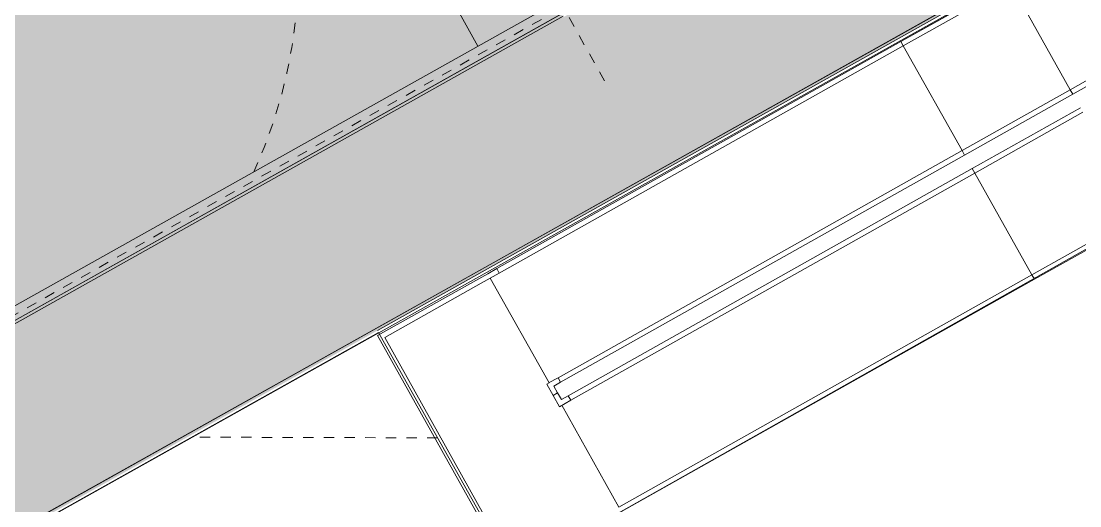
# Model space of a CAD drawing. Header units: metres. Extents: x -16.5 to 80.2, y 17.9 to 114.6.
# Drawn here: x 23.24 to 33.48, y 59.7 to 64.39 of the extents above; entities that cross this region are included whole.
import ezdxf

# ---------------------------------------------------------------- set-up
doc = ezdxf.new("R2010")
doc.units = ezdxf.units.M
for name, pattern in [('IMPORT-ACAD_ISO02W100 _2_', [0.075, 0.06, -0.015]), ('IMPORT-HIDDEN _5_', [0.001875, 0.00125, -0.000625]), ('LíneaDeRejilla', [0.021, 0.012, -0.003, 0.003, -0.003])]:
    doc.linetypes.add(name, pattern=pattern)
for name, color, linetype, lineweight in [('00_URB_ ZONAS DURAS PEATONALES', 31, 'Continuous', 5), ('00_URB_HUELLA JARDÍN', 7, 'Continuous', 5), ('00_VIA LOCAL LOTE A SEGREGAR', 253, 'Continuous', 5), ('A-BRND', 11, 'Continuous', 5), ('A-DETL-3', 151, 'Continuous', 5), ('A-DETL-GENF', 92, 'Continuous', 5), ('A-MURO', 113, 'Continuous', 9), ('A-PISO', 51, 'Continuous', 9), ('A-PISO-RAMP', 51, 'Continuous', 5), ('H-HID-APAR', 6, 'Continuous', 5), ('S-REJI', 1, 'Continuous', 5)]:
    doc.layers.add(name, color=color, linetype=linetype, lineweight=lineweight)

# ---------------------------------------------------------------- blocks, each defined once
blk = doc.blocks.new('DISPOSICIÓN URBANA JARDIN_dwg-1215257-Nivel 2')
at = {"color": 10, "linetype": 'IMPORT-ACAD_ISO02W100 _2_', "lineweight": 5}
blk.add_arc((57.786, 85.682), 4.751, 5.8289, 102.8137, dxfattribs=at)
at = {"layer": '00_URB_ ZONAS DURAS PEATONALES', "color": 7}
blk.add_line((63.766, 88.309), (57.673, 91.918), dxfattribs=at)
at = {"layer": '00_URB_HUELLA JARDÍN', "color": 253}
blk.add_line((57.673, 91.918), (63.766, 88.309), dxfattribs=at)
at = {"layer": '00_VIA LOCAL LOTE A SEGREGAR', "linetype": 'IMPORT-HIDDEN _5_'}
blk.add_line((65.346, 84.846), (63.29, 83.648), dxfattribs=at)
blk = doc.blocks.new('Top Rail Type - Top Rail_Internal_-1126757-Nivel 2')
at = {"layer": 'A-BRND'}
for p, q in [((19.89, 57.617), (47.962, 73.353)), ((47.943, 73.285), (20.081, 57.667))]:
    blk.add_line(p, q, dxfattribs=at)
blk = doc.blocks.new('Top Rail Type - Top Rail_Internal_-V84-Nivel 2')
at = {"layer": 'A-BRND'}
for p, q in [((47.962, 73.353), (19.89, 57.617)), ((47.943, 73.285), (20.081, 57.667))]:
    blk.add_line(p, q, dxfattribs=at)
blk = doc.blocks.new('Top Rail Type - Top Rail_Internal_-1746581-Nivel 2')
at = {"layer": 'A-BRND'}
for p, q in [((31.746, 64.192), (32.792, 64.78)), ((32.816, 64.737), (31.77, 64.149)), ((27.839, 61.996), (31.746, 64.192)), ((31.746, 64.192), (31.77, 64.149)), ((31.77, 64.149), (27.864, 61.952)), ((33.014, 61.937), (34.06, 62.525)), ((34.084, 62.481), (33.038, 61.893)), ((27.665, 61.898), (27.752, 61.947)), ((27.752, 61.947), (27.839, 61.996)), ((27.864, 61.952), (27.777, 61.903)), ((27.839, 61.996), (27.864, 61.952)), ((29.02, 59.692), (33.014, 61.937)), ((33.014, 61.937), (33.038, 61.893)), ((26.687, 61.351), (27.665, 61.898)), ((27.689, 61.855), (26.756, 61.332)), ((27.777, 61.903), (27.689, 61.855)), ((33.038, 61.893), (29.045, 59.648)), ((27.977, 59.046), (26.687, 61.351)), ((26.756, 61.332), (27.997, 59.115))]:
    blk.add_line(p, q, dxfattribs=at)
blk = doc.blocks.new('Top Rail Type - Top Rail_Internal_-V141-Nivel 2')
at = {"layer": 'A-BRND'}
for p, q in [((32.792, 64.78), (31.746, 64.192)), ((32.816, 64.737), (31.77, 64.149)), ((31.746, 64.192), (27.839, 61.996)), ((31.77, 64.149), (27.864, 61.952)), ((33.014, 61.937), (34.06, 62.525)), ((33.038, 61.893), (34.084, 62.481)), ((27.752, 61.947), (27.665, 61.898)), ((29.02, 59.692), (33.014, 61.937)), ((27.665, 61.898), (26.687, 61.351)), ((27.689, 61.855), (26.756, 61.332)), ((27.776, 61.903), (27.689, 61.855)), ((29.045, 59.648), (33.038, 61.893)), ((26.687, 61.351), (27.977, 59.046)), ((26.756, 61.332), (27.997, 59.115))]:
    blk.add_line(p, q, dxfattribs=at)
blk = doc.blocks.new('Top Rail Type - Top Rail_Internal_-1752441-Nivel 2')
at = {"layer": 'A-BRND'}
for p, q in [((33.384, 63.726), (37.743, 66.176)), ((37.767, 66.133), (33.409, 63.682)), ((32.338, 63.138), (33.384, 63.726)), ((33.409, 63.682), (32.363, 63.094)), ((33.384, 63.726), (33.409, 63.682)), ((32.437, 62.963), (33.483, 63.552)), ((33.507, 63.508), (32.461, 62.92)), ((28.432, 60.941), (32.338, 63.138)), ((32.363, 63.094), (28.457, 60.898)), ((32.338, 63.138), (32.363, 63.094)), ((28.53, 60.767), (32.437, 62.963)), ((32.461, 62.92), (32.437, 62.963)), ((32.461, 62.92), (28.555, 60.724)), ((28.341, 60.891), (28.432, 60.941)), ((28.432, 60.941), (28.457, 60.898)), ((28.384, 60.771), (28.323, 60.88)), ((28.457, 60.898), (28.391, 60.861)), ((28.391, 60.861), (28.428, 60.796)), ((28.384, 60.771), (28.428, 60.796)), ((28.446, 60.662), (28.384, 60.771)), ((28.428, 60.796), (28.465, 60.73)), ((28.555, 60.724), (28.446, 60.662)), ((28.465, 60.73), (28.53, 60.767)), ((28.53, 60.767), (28.555, 60.724))]:
    blk.add_line(p, q, dxfattribs=at)
blk = doc.blocks.new('Top Rail Type - Top Rail_Internal_-V142-Nivel 2')
at = {"layer": 'A-BRND'}
for p, q in [((37.743, 66.176), (33.384, 63.726)), ((37.767, 66.133), (33.409, 63.682)), ((33.384, 63.726), (32.338, 63.138)), ((33.409, 63.682), (32.363, 63.094)), ((32.437, 62.963), (33.483, 63.552)), ((32.461, 62.92), (33.507, 63.508)), ((32.338, 63.138), (28.432, 60.941)), ((32.363, 63.094), (28.457, 60.898)), ((28.53, 60.767), (32.437, 62.963)), ((28.555, 60.724), (32.461, 62.92)), ((28.345, 60.892), (28.323, 60.88)), ((28.323, 60.88), (28.384, 60.771)), ((28.391, 60.861), (28.428, 60.796)), ((28.428, 60.796), (28.384, 60.771)), ((28.384, 60.771), (28.446, 60.662)), ((28.428, 60.796), (28.465, 60.73)), ((28.446, 60.662), (28.555, 60.724)), ((28.465, 60.73), (28.53, 60.767))]:
    blk.add_line(p, q, dxfattribs=at)

msp = doc.modelspace()

# ---------------------------------------------------------------- hatches: boundary and pattern name
at = {"layer": 'A-DETL-GENF'}
h = msp.add_hatch(color=254, dxfattribs=at)
h.paths.add_polyline_path([(2.204, 47.644), (8.542, 51.196), (9.216, 49.994), (10.835, 50.902), (10.835, 52.482), (16.963, 55.917), (17.366, 55.915), (17.366, 54.617), (19.166, 54.617), (19.168, 55.917), (29.616, 55.916), (29.617, 54.617), (31.416, 54.617), (31.418, 55.917), (47.361, 55.916), (47.362, 54.617), (49.161, 54.617), (49.161, 55.917), (51.039, 55.917), (51.037, 72.153), (49.709, 74.522), (54.286, 77.096), (54.286, 80.658), (53.939, 80.463), (53.927, 80.485), (53.164, 80.045), (53.164, 80.045), (53.147, 80.035), (53.154, 80.023), (52.11, 79.437), (51.747, 79.227), (49.815, 82.674), (48.739, 82.069), (51.411, 77.316), (51.399, 77.31), (51.411, 77.29), (49.824, 76.4), (48.222, 75.476), (48.211, 75.496), (42.018, 72.025), (42.042, 71.981), (41.911, 71.907), (41.887, 71.951), (31.201, 65.961), (31.206, 65.953), (28.484, 64.427), (28.466, 64.459), (21.838, 60.744), (21.861, 60.703), (19.157, 59.187), (19.134, 59.228), (19.122, 59.222), (18.498, 60.333), (17.157, 59.58), (17.792, 58.445), (8.676, 53.335), (8.04, 54.471), (6.47, 53.591), (7.106, 52.455), (2.512, 49.88), (2.508, 49.886), (2.498, 49.88), (-0.105, 54.523), (-0.887, 54.084), (-0.875, 54.062), (-1.145, 53.91), (-0.703, 53.126), (-0.697, 53.13), (0.117, 51.678), (0.113, 51.676), (0.554, 50.892), (0.557, 50.893), (1.457, 49.288), (1.324, 49.214), (2.197, 47.656)], flags=0)
h.paths.add_polyline_path([(44.036, 57.717), (20.119, 57.717), (47.952, 73.317), (49.226, 71.051), (49.161, 71.015), (49.161, 57.717), (44.039, 57.717)], flags=0)
h.paths.add_polyline_path([(43.689, 73.133), (45.215, 73.989), (44.629, 75.036), (43.102, 74.18), (43.664, 73.177)], flags=0)
msp.add_hatch(color=254, dxfattribs=at).paths.add_polyline_path([(21.844, 60.747), (28.466, 64.459), (24.866, 70.882), (18.244, 67.169), (21.841, 60.752)], flags=0)

# ---------------------------------------------------------------- linework, layer by layer
at = {"layer": 'A-DETL-3'}
for p, q in [((26.685, 61.397), (47.952, 73.318)), ((28.571, 64.518), (19.123, 59.222)), ((21.844, 60.747), (28.466, 64.459))]:
    msp.add_line(p, q, dxfattribs=at)
at = {"layer": 'A-MURO'}
for p, q in [((21.783, 60.854), (28.511, 64.625)), ((28.48, 64.436), (20.182, 59.785))]:
    msp.add_line(p, q, dxfattribs=at)
at = {"layer": 'A-PISO'}
for p, q in [((27.997, 59.062), (49.236, 71.036)), ((21.844, 60.747), (28.466, 64.459)), ((20.152, 57.717), (26.695, 61.379)), ((26.695, 61.379), (27.997, 59.062))]:
    msp.add_line(p, q, dxfattribs=at)
at = {"layer": 'A-PISO-RAMP'}
for p, q in [((32.816, 64.737), (33.384, 63.726)), ((31.77, 64.149), (32.338, 63.138)), ((33.014, 61.937), (32.461, 62.92)), ((27.777, 61.903), (28.345, 60.892)), ((29.02, 59.692), (28.467, 60.675))]:
    msp.add_line(p, q, dxfattribs=at)
at = {"layer": 'S-REJI', "linetype": 'LíneaDeRejilla'}
for p, q in [((50.427, 76.824), (2.537, 49.98)), ((28.881, 63.812), (25.825, 69.264))]:
    msp.add_line(p, q, dxfattribs=at)

# ---------------------------------------------------------------- block references
at = {"layer": 'A-BRND'}
for name in ['Top Rail Type - Top Rail_Internal_-1126757-Nivel 2', 'Top Rail Type - Top Rail_Internal_-V84-Nivel 2', 'Top Rail Type - Top Rail_Internal_-1746581-Nivel 2', 'Top Rail Type - Top Rail_Internal_-V141-Nivel 2', 'Top Rail Type - Top Rail_Internal_-1752441-Nivel 2', 'Top Rail Type - Top Rail_Internal_-V142-Nivel 2']:
    msp.add_blockref(name, (0, 0), dxfattribs=at)
at = {"layer": 'H-HID-APAR', "rotation": 329.59469028066}
msp.add_blockref('DISPOSICIÓN URBANA JARDIN_dwg-1215257-Nivel 2', (-72.033, 20.256), dxfattribs=at)

doc.saveas('drawing.dxf')
